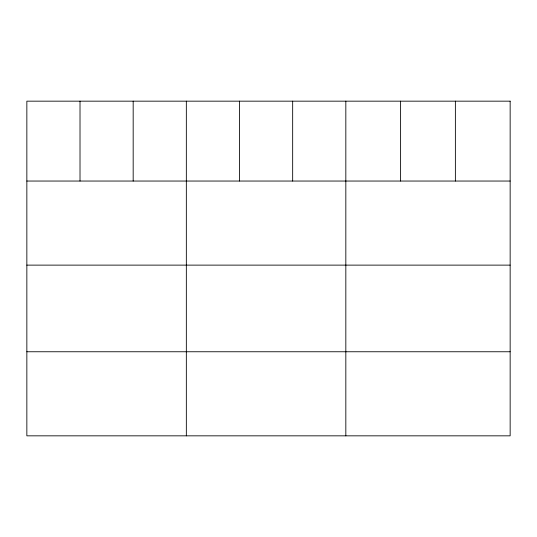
<?xml version="1.0" encoding="UTF-8"?>
<svg xmlns="http://www.w3.org/2000/svg" width="537" height="537" viewBox="0 0 537 537"><rect width="100%" height="100%" fill="white"/><g stroke="black" fill="none" stroke-linecap="round" stroke-linejoin="round"><path stroke-width="0.81" d="M26.85 181.043L510.15 181.043M26.85 265.124L510.15 265.124M26.85 351.755L510.15 351.755M455.376 101.164L455.376 181.043M400.602 101.164L400.602 181.043M345.828 101.164L345.828 435.836M292.665 101.164L292.665 181.043M239.502 101.164L239.502 181.043M186.339 101.164L186.339 435.836M133.176 101.164L133.176 181.043M80.013 101.164L80.013 181.043M510.15 101.164L26.85 101.164L26.85 435.836L510.15 435.836L510.15 101.164"/></g></svg>
